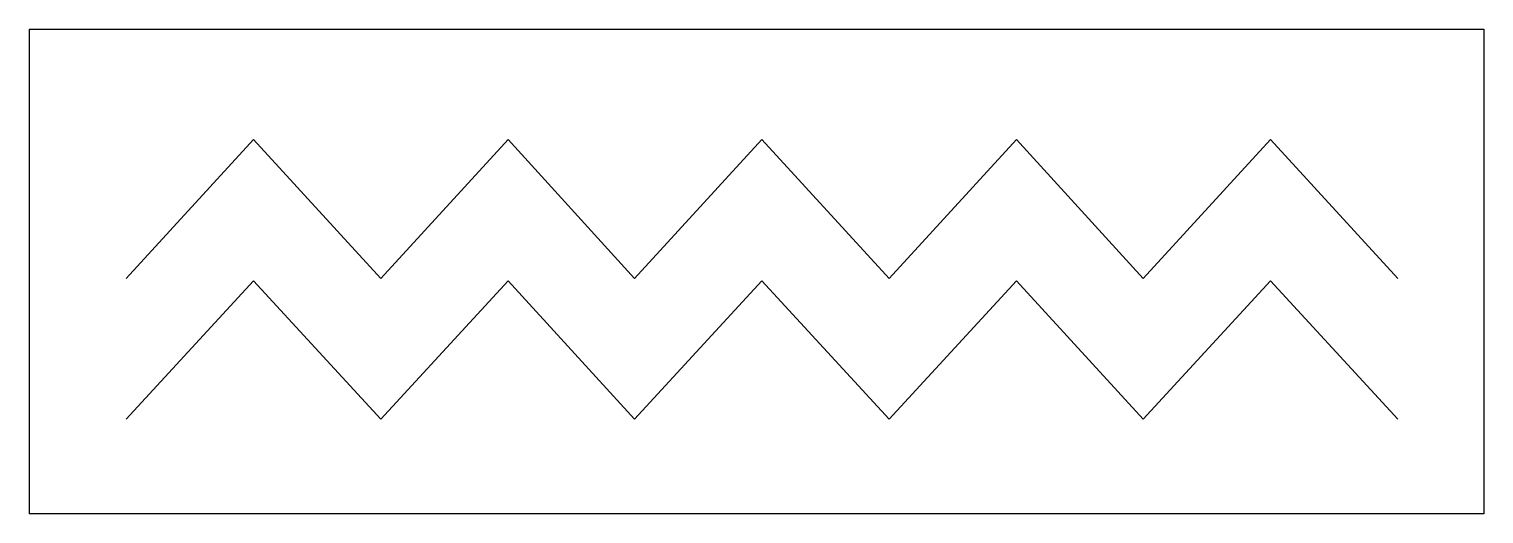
# Model space of a CAD drawing. Header units: metres. Extents: x -22096.9 to -22078.1, y -12443.9 to -12437.7.
import ezdxf

# ---------------------------------------------------------------- set-up
doc = ezdxf.new("R2010")
doc.units = ezdxf.units.M

msp = doc.modelspace()

# ---------------------------------------------------------------- linework, layer by layer
for p, q in [((-22096.88, -12437.68), (-22078.14, -12437.68)), ((-22096.88, -12437.68), (-22096.88, -12443.92)), ((-22078.14, -12437.68), (-22078.14, -12443.92)), ((-22095.63, -12440.89), (-22093.99, -12439.1)), ((-22092.35, -12440.89), (-22093.99, -12439.1)), ((-22092.35, -12440.89), (-22090.71, -12439.1)), ((-22089.08, -12440.89), (-22090.71, -12439.1)), ((-22089.08, -12440.89), (-22087.44, -12439.1)), ((-22085.8, -12440.89), (-22087.44, -12439.1)), ((-22085.8, -12440.89), (-22084.16, -12439.1)), ((-22082.53, -12440.89), (-22084.16, -12439.1)), ((-22082.53, -12440.89), (-22080.89, -12439.1)), ((-22079.25, -12440.89), (-22080.89, -12439.1)), ((-22095.63, -12442.7), (-22093.99, -12440.92)), ((-22092.35, -12442.7), (-22093.99, -12440.92)), ((-22092.35, -12442.7), (-22090.71, -12440.92)), ((-22089.08, -12442.7), (-22090.71, -12440.92)), ((-22089.08, -12442.7), (-22087.44, -12440.92)), ((-22085.8, -12442.7), (-22087.44, -12440.92)), ((-22085.8, -12442.7), (-22084.16, -12440.92)), ((-22082.53, -12442.7), (-22084.16, -12440.92)), ((-22082.53, -12442.7), (-22080.89, -12440.92)), ((-22079.25, -12442.7), (-22080.89, -12440.92)), ((-22078.14, -12443.92), (-22096.88, -12443.92))]:
    msp.add_line(p, q)

doc.saveas('drawing.dxf')
